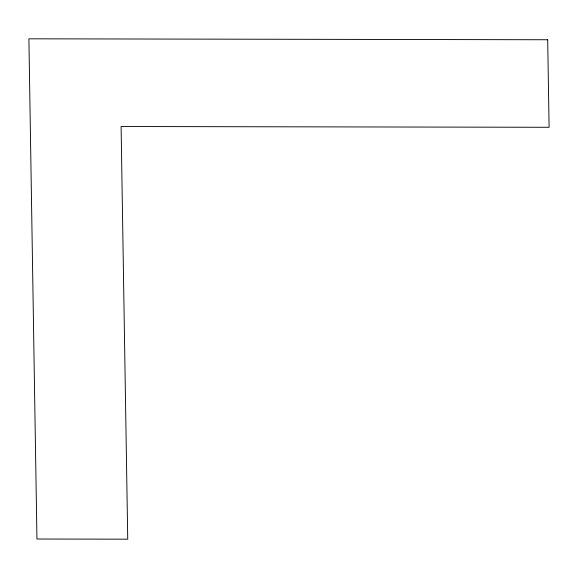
<?xml version="1.0" encoding="UTF-8"?>
<svg xmlns="http://www.w3.org/2000/svg" width="578" height="578" viewBox="0 0 578 578"><rect width="100%" height="100%" fill="white"/><g stroke="black" fill="none" stroke-linecap="round" stroke-linejoin="round"><path stroke-width="0.87" d="M547.691 39.752L28.9 38.813L36.949 539.021L127.738 539.187L121.098 126.517L549.1 127.283L547.691 39.752"/></g></svg>
